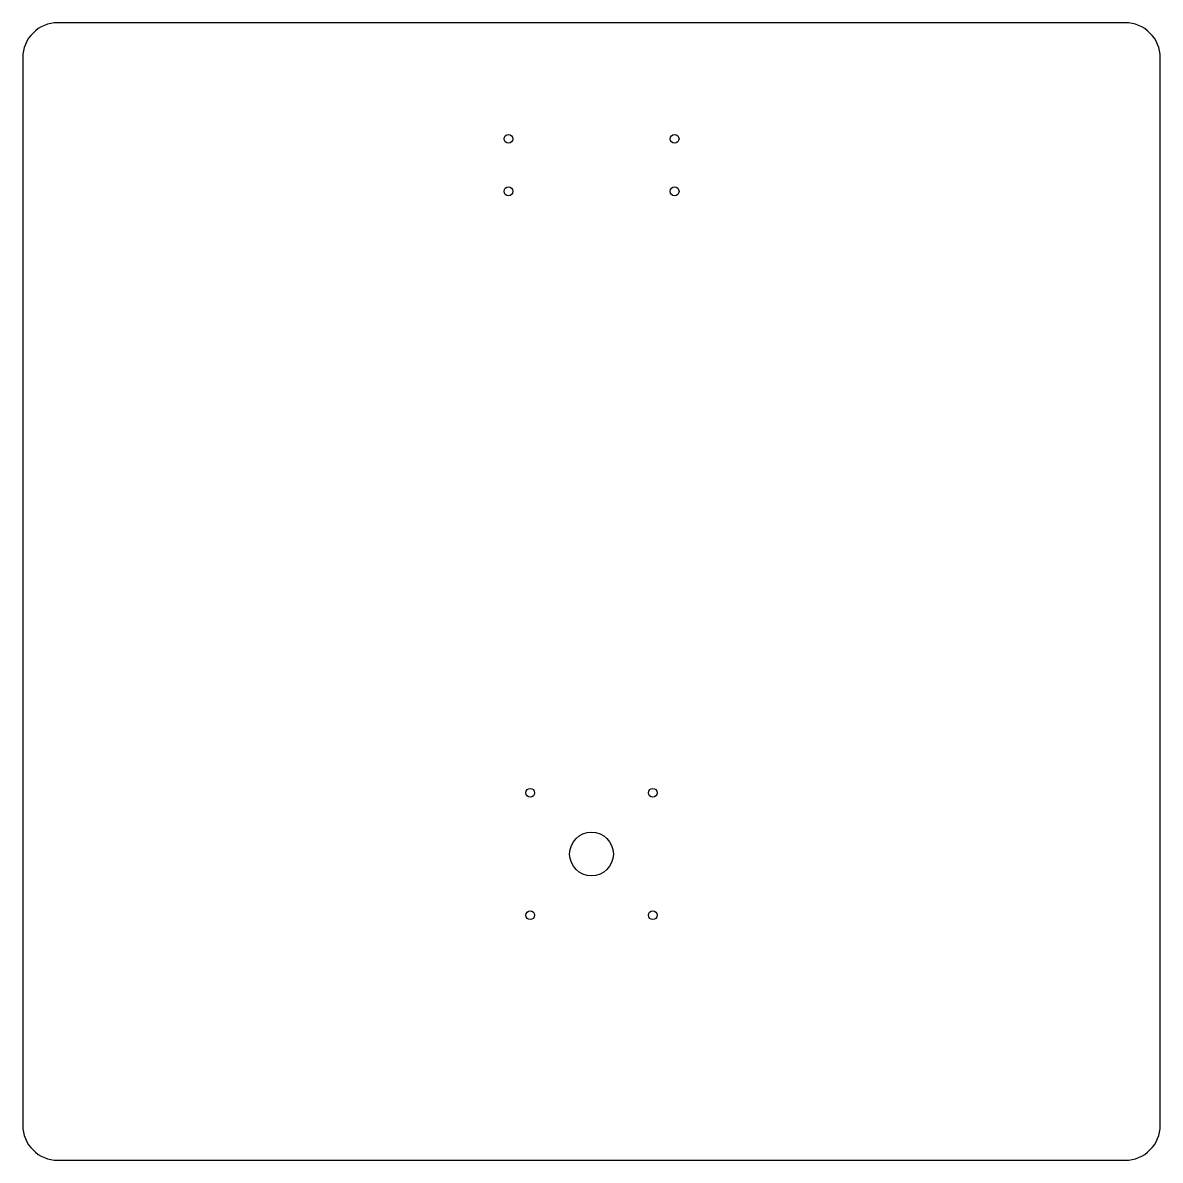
# Model space of a CAD drawing. Extents: x -325 to 325, y -325 to 325.
import ezdxf

# ---------------------------------------------------------------- set-up
doc = ezdxf.new("R2010")
doc.units = 0
doc.layers.get('0').update_dxf_attribs({"linetype": 'CONTINUOUS'})

msp = doc.modelspace()

# ---------------------------------------------------------------- linework, layer by layer
msp.add_lwpolyline([(-305, 325, 0.414214), (-325, 305), (-325, -305, 0.414214), (-305, -325), (305, -325, 0.414214), (325, -305), (325, 305, 0.414214), (305, 325)], format="xyb", close=True)
for centre, radius in [((-47.5, 258.65), 2.5), ((47.5, 258.65), 2.5), ((-47.5, 228.65), 2.5), ((47.5, 228.65), 2.5), ((-35, -115), 2.5), ((35, -115), 2.5), ((0, -150), 12.5), ((-35, -185), 2.5), ((35, -185), 2.5)]:
    msp.add_circle(centre, radius)

doc.saveas('drawing.dxf')
